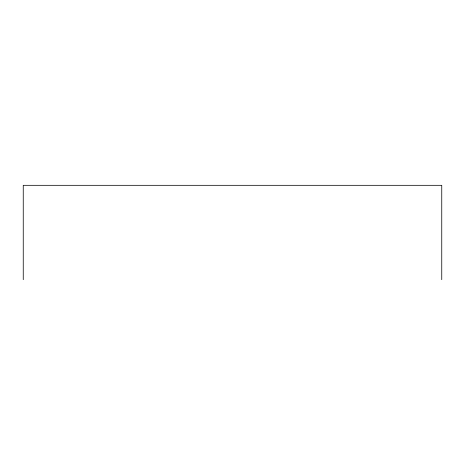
<?xml version="1.0" encoding="UTF-8"?>
<svg xmlns="http://www.w3.org/2000/svg" width="465" height="465" viewBox="0 0 465 465"><rect width="100%" height="100%" fill="white"/><g stroke="black" fill="none" stroke-linecap="round" stroke-linejoin="round"><path stroke-width="0.7" d="M441.75 279.68L441.75 185.32L23.25 185.32L23.25 279.68"/></g></svg>
